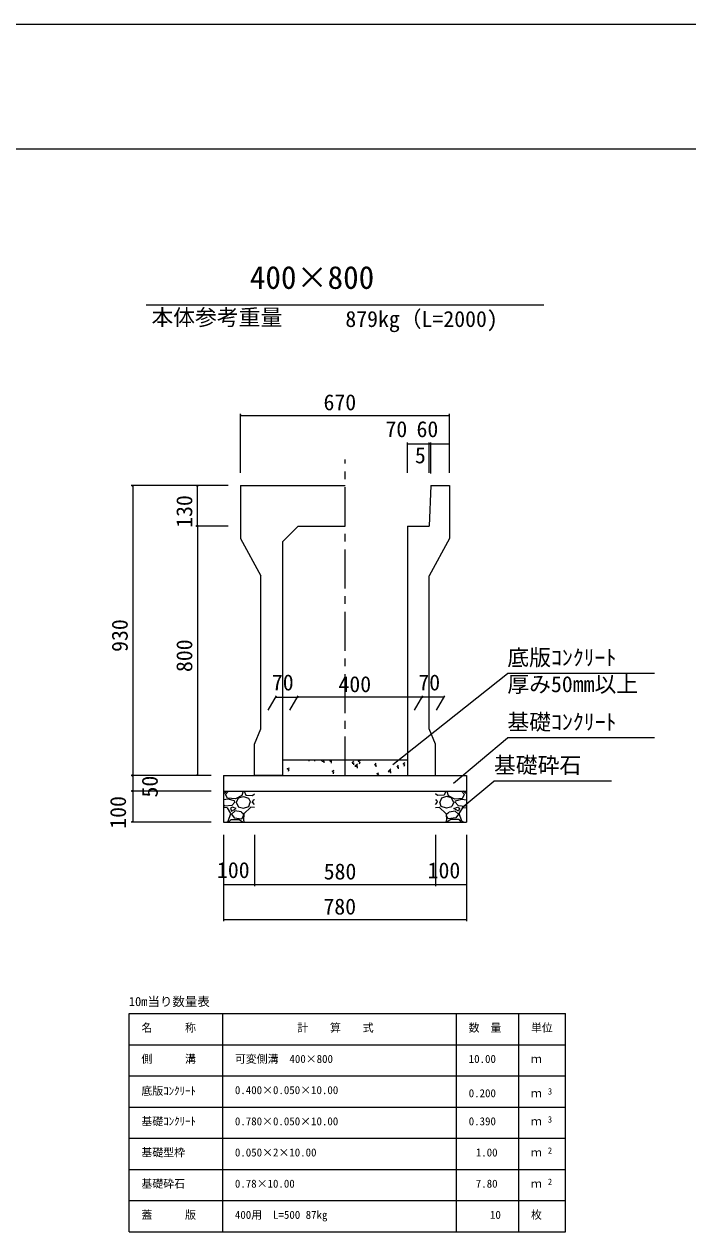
# Model space of a CAD drawing. Units: millimetres on the paper, scale 1:20. Extents: x 0 to 841, y 0 to 594.
# Drawn here: x 521.5 to 628, y 400.3 to 594 of the extents above; entities that cross this region are included whole.
import ezdxf
from ezdxf.enums import TextEntityAlignment as Align

# ---------------------------------------------------------------- set-up
doc = ezdxf.new("R2010")
doc.units = ezdxf.units.MM
doc.linetypes.add('USER1', pattern=[10, 6.25, -1.25, 1.25, -1.25])
for name, color, linetype, lineweight in [('D-STR-DIM（寸法）', 7, 'Continuous', 18), ('D-STR-HTXT（旗揚げ）', 4, 'Continuous', 18), ('D-STR-STRn（構造物）', 5, 'Continuous', 18), ('D-STR（構造物外形線）', 1, 'Continuous', 18), ('D-TTL(外枠）', 2, 'Continuous', 18), ('DEFPOINTS_2', 8, 'Continuous', 18)]:
    doc.layers.add(name, color=color, linetype=linetype, lineweight=lineweight)
doc.layers.add('D-STR-TXT（文字）', color=7, linetype='Continuous')
doc.styles.add('ＭＳ ゴシック', font='')
doc.styles.get('ＭＳ ゴシック').set_extended_font_data('MS Gothic')

msp = doc.modelspace()

# ---------------------------------------------------------------- linework, layer by layer
at = {"layer": 'D-STR-DIM（寸法）'}
for p, q in [((556.265, 522.025), (556.265, 531.514)), ((556.265, 531.264), (556.415, 531.289)), ((556.265, 531.264), (556.285, 531.264)), ((556.415, 531.239), (556.265, 531.264)), ((556.285, 531.264), (589.745, 531.264)), ((589.615, 531.289), (589.765, 531.264)), ((589.765, 531.264), (589.615, 531.239)), ((589.765, 531.264), (589.745, 531.264)), ((589.765, 522.025), (589.765, 531.514)), ((583.015, 522.025), (583.015, 526.931)), ((586.515, 522.025), (586.515, 526.931)), ((586.515, 522.025), (586.515, 526.931)), ((586.763, 521.969), (586.763, 526.931)), ((586.763, 521.969), (586.763, 526.931)), ((589.765, 522.025), (589.765, 526.931)), ((583.015, 526.681), (583.165, 526.706)), ((583.015, 526.681), (583.035, 526.681)), ((583.165, 526.656), (583.015, 526.681)), ((583.035, 526.681), (586.495, 526.681)), ((586.365, 526.706), (586.515, 526.681)), ((586.515, 526.681), (586.365, 526.656)), ((586.515, 526.681), (586.495, 526.681)), ((586.515, 526.681), (586.665, 526.706)), ((586.515, 526.681), (586.535, 526.681)), ((586.665, 526.656), (586.515, 526.681)), ((586.743, 526.681), (586.535, 526.681)), ((586.613, 526.706), (586.763, 526.681)), ((586.763, 526.681), (586.613, 526.656)), ((586.763, 526.681), (586.743, 526.681)), ((586.763, 526.681), (586.913, 526.706)), ((586.763, 526.681), (586.783, 526.681)), ((586.913, 526.656), (586.763, 526.681)), ((586.783, 526.681), (589.745, 526.681)), ((589.615, 526.706), (589.765, 526.681)), ((589.765, 526.681), (589.615, 526.656)), ((589.765, 526.681), (589.745, 526.681)), ((554.265, 520.025), (538.719, 520.025)), ((538.944, 519.875), (538.969, 520.025)), ((538.969, 520.025), (538.969, 520.005)), ((538.969, 520.025), (538.994, 519.875)), ((538.969, 520.005), (538.969, 473.545)), ((554.265, 520.025), (549.079, 520.025)), ((549.304, 519.875), (549.329, 520.025)), ((549.329, 520.025), (549.329, 520.005)), ((549.329, 520.025), (549.354, 519.875)), ((549.329, 513.545), (549.329, 520.005)), ((554.265, 513.525), (549.079, 513.525)), ((554.265, 513.525), (549.079, 513.525)), ((549.329, 513.525), (549.304, 513.675)), ((549.304, 513.375), (549.329, 513.525)), ((549.354, 513.675), (549.329, 513.525)), ((549.329, 513.525), (549.329, 513.545)), ((549.329, 513.525), (549.329, 513.505)), ((549.329, 513.525), (549.354, 513.375)), ((549.329, 513.505), (549.329, 473.545)), ((560.67, 483.998), (562.006, 486.312)), ((564.17, 483.998), (565.506, 486.312)), ((564.17, 483.998), (565.506, 486.312)), ((584.17, 483.998), (585.506, 486.312)), ((584.17, 483.998), (585.506, 486.312)), ((587.67, 483.998), (589.006, 486.312)), ((561.861, 486.062), (562.011, 486.087)), ((561.861, 486.062), (561.881, 486.062)), ((562.011, 486.037), (561.861, 486.062)), ((561.881, 486.062), (565.341, 486.062)), ((565.211, 486.087), (565.361, 486.062)), ((565.361, 486.062), (565.211, 486.037)), ((565.361, 486.062), (565.341, 486.062)), ((565.361, 486.062), (565.511, 486.087)), ((565.361, 486.062), (565.381, 486.062)), ((565.511, 486.037), (565.361, 486.062)), ((585.341, 486.062), (565.381, 486.062)), ((585.211, 486.087), (585.361, 486.062)), ((585.361, 486.062), (585.211, 486.037)), ((585.361, 486.062), (585.341, 486.062)), ((585.361, 486.062), (585.511, 486.087)), ((585.361, 486.062), (585.381, 486.062)), ((585.511, 486.037), (585.361, 486.062)), ((588.841, 486.062), (585.381, 486.062)), ((588.711, 486.087), (588.861, 486.062)), ((588.861, 486.062), (588.711, 486.037)), ((588.861, 486.062), (588.841, 486.062)), ((551.515, 473.525), (538.719, 473.525)), ((551.515, 473.525), (538.719, 473.525)), ((538.969, 473.525), (538.944, 473.675)), ((538.944, 473.375), (538.969, 473.525)), ((538.994, 473.675), (538.969, 473.525)), ((538.969, 473.525), (538.969, 473.545)), ((538.969, 473.525), (538.969, 473.505)), ((538.969, 473.525), (538.994, 473.375)), ((538.969, 473.505), (538.969, 471.045)), ((551.515, 473.525), (549.079, 473.525)), ((549.329, 473.525), (549.304, 473.675)), ((549.354, 473.675), (549.329, 473.525)), ((549.329, 473.525), (549.329, 473.545)), ((551.515, 471.025), (538.719, 471.025)), ((551.515, 471.025), (538.719, 471.025)), ((538.969, 471.025), (538.944, 471.175)), ((538.944, 470.875), (538.969, 471.025)), ((538.994, 471.175), (538.969, 471.025)), ((538.969, 471.025), (538.969, 471.045)), ((538.969, 471.025), (538.969, 471.005)), ((538.969, 471.025), (538.994, 470.875)), ((538.969, 471.005), (538.969, 466.045)), ((551.515, 466.025), (538.719, 466.025)), ((538.969, 466.025), (538.944, 466.175)), ((538.994, 466.175), (538.969, 466.025)), ((538.969, 466.025), (538.969, 466.045)), ((553.515, 464.025), (553.515, 450.152)), ((553.515, 464.025), (553.515, 455.775)), ((558.515, 464.025), (558.515, 455.775)), ((558.515, 464.025), (558.515, 455.775)), ((587.515, 464.025), (587.515, 455.775)), ((587.515, 464.025), (587.515, 455.775)), ((592.515, 464.025), (592.515, 450.152)), ((592.515, 464.025), (592.515, 455.775)), ((553.515, 456.025), (553.665, 456.05)), ((553.515, 456.025), (553.535, 456.025)), ((553.665, 456), (553.515, 456.025)), ((553.535, 456.025), (558.495, 456.025)), ((558.365, 456.05), (558.515, 456.025)), ((558.515, 456.025), (558.365, 456)), ((558.515, 456.025), (558.495, 456.025)), ((558.515, 456.025), (558.665, 456.05)), ((558.515, 456.025), (558.535, 456.025)), ((558.665, 456), (558.515, 456.025)), ((558.535, 456.025), (587.495, 456.025)), ((587.365, 456.05), (587.515, 456.025)), ((587.515, 456.025), (587.365, 456)), ((587.515, 456.025), (587.495, 456.025)), ((587.515, 456.025), (587.665, 456.05)), ((587.515, 456.025), (587.535, 456.025)), ((587.665, 456), (587.515, 456.025)), ((587.535, 456.025), (592.495, 456.025)), ((592.365, 456.05), (592.515, 456.025)), ((592.515, 456.025), (592.365, 456)), ((592.515, 456.025), (592.495, 456.025)), ((553.515, 450.402), (553.665, 450.427)), ((553.515, 450.402), (553.535, 450.402)), ((553.665, 450.377), (553.515, 450.402)), ((553.535, 450.402), (592.495, 450.402)), ((592.365, 450.427), (592.515, 450.402)), ((592.515, 450.402), (592.365, 450.377)), ((592.515, 450.402), (592.495, 450.402))]:
    msp.add_line(p, q, dxfattribs=at)
at = {"layer": 'D-STR-HTXT（旗揚げ）'}
for p, q in [((541.123, 549), (604.907, 549)), ((580.709, 475.29), (599.059, 489.885)), ((622.657, 489.885), (599.059, 489.885)), ((590.421, 472.294), (599.067, 479.558)), ((622.665, 479.558), (599.067, 479.558)), ((591.832, 468.365), (596.916, 472.627)), ((615.78, 472.627), (596.916, 472.627)), ((538.388, 435.339), (608.388, 435.339)), ((538.388, 400.339), (538.388, 435.339)), ((553.388, 400.339), (553.388, 435.339)), ((590.888, 400.339), (590.888, 435.339)), ((600.888, 419.339), (600.888, 435.339)), ((600.888, 400.339), (600.888, 435.339)), ((608.388, 400.339), (608.388, 435.339)), ((538.388, 430.339), (608.388, 430.339)), ((538.388, 425.339), (608.388, 425.339)), ((538.388, 420.339), (608.388, 420.339)), ((538.388, 415.339), (608.388, 415.339)), ((538.388, 410.339), (608.388, 410.339)), ((538.388, 405.339), (608.388, 405.339)), ((538.388, 400.339), (608.388, 400.339))]:
    msp.add_line(p, q, dxfattribs=at)
at = {"layer": 'D-STR-STRn（構造物）', "color": 7, "linetype": 'USER1'}
msp.add_line((573.015, 473.525), (573.015, 524.18), dxfattribs=at)
at = {"layer": 'D-STR-STRn（構造物）', "color": 7}
for p, q in [((563.015, 476.025), (583.015, 476.025)), ((563.747, 474.636), (564.097, 474.771)), ((563.747, 474.636), (563.996, 474.468)), ((563.956, 474.191), (564.058, 474.493)), ((567.276, 475.83), (567.24, 476.025)), ((568.158, 475.804), (568.232, 476.025)), ((569.279, 475.827), (569.468, 476.025)), ((569.279, 475.827), (569.723, 475.758)), ((569.681, 475.536), (569.626, 476.01)), ((570.602, 475.821), (570.774, 476.025)), ((570.602, 475.821), (570.901, 475.795)), ((570.863, 475.516), (570.805, 475.829)), ((574.189, 475.507), (574.43, 475.794)), ((574.189, 475.507), (574.488, 475.481)), ((574.449, 475.202), (574.391, 475.516)), ((574.615, 475), (575.004, 475.406)), ((574.615, 475), (575.059, 474.931)), ((575.017, 474.708), (574.962, 475.183)), ((575.134, 475.848), (575.484, 475.983)), ((575.134, 475.848), (575.383, 475.681)), ((575.343, 475.403), (575.445, 475.705)), ((577.775, 475.193), (578.016, 475.48)), ((577.775, 475.193), (578.074, 475.167)), ((578.035, 474.889), (577.977, 475.202)), ((579.951, 474.172), (580.34, 474.578)), ((581.361, 474.879), (581.602, 475.167)), ((581.361, 474.879), (581.66, 474.853)), ((581.622, 474.575), (581.564, 474.888)), ((582.319, 475.448), (582.67, 475.582)), ((582.32, 475.448), (582.568, 475.28)), ((582.529, 475.003), (582.63, 475.305)), ((570.933, 474.236), (571.283, 474.37)), ((570.933, 474.236), (571.182, 474.068)), ((571.142, 473.791), (571.243, 474.093)), ((578.118, 473.835), (578.468, 473.97)), ((578.118, 473.835), (578.367, 473.668)), ((578.373, 473.525), (578.429, 473.692)), ((579.951, 474.172), (580.396, 474.103)), ((580.353, 473.88), (580.298, 474.355))]:
    msp.add_line(p, q, dxfattribs=at)
at = {"layer": 'D-STR-STRn（構造物）'}
for p, q in [((553.515, 473.525), (592.515, 473.525)), ((553.515, 473.525), (553.515, 466.025)), ((592.515, 473.525), (592.515, 466.025)), ((553.515, 471.025), (592.515, 471.025)), ((553.515, 470.59), (554.078, 471.025)), ((553.824, 470.473), (554.321, 471.025)), ((556.676, 471.023), (556.476, 470.323)), ((556.846, 471.025), (557.116, 470.384)), ((589.185, 471.025), (588.915, 470.384)), ((589.355, 471.023), (589.555, 470.323)), ((592.207, 470.473), (591.71, 471.025)), ((592.515, 470.59), (591.952, 471.025)), ((554.278, 469.717), (553.515, 469.637)), ((553.722, 468.639), (553.515, 468.865)), ((554.87, 468.726), (553.72, 468.626)), ((554.184, 469.87), (553.834, 470.47)), ((555.421, 469.783), (554.171, 469.883)), ((555.272, 469.476), (554.272, 469.726)), ((555.324, 469.223), (554.874, 468.723)), ((555.324, 469.22), (555.274, 469.47)), ((556.476, 470.319), (555.426, 469.769)), ((555.57, 469.224), (555.87, 468.524)), ((555.623, 469.223), (555.923, 469.923)), ((555.924, 469.923), (556.724, 470.173)), ((556.722, 470.173), (557.522, 469.873)), ((557.121, 470.37), (558.171, 470.32)), ((557.525, 469.871), (557.825, 469.221)), ((557.572, 468.525), (557.822, 469.225)), ((558.515, 468.865), (558.172, 469.239)), ((558.173, 469.224), (558.323, 469.624)), ((558.174, 470.327), (558.515, 470.59)), ((558.515, 469.637), (558.328, 469.617)), ((587.856, 470.327), (587.515, 470.59)), ((587.515, 469.637), (587.702, 469.617)), ((587.515, 468.865), (587.858, 469.239)), ((587.858, 469.224), (587.708, 469.624)), ((588.91, 470.37), (587.86, 470.32)), ((588.506, 469.871), (588.206, 469.221)), ((588.458, 468.525), (588.208, 469.225)), ((589.308, 470.173), (588.508, 469.873)), ((590.106, 469.923), (589.306, 470.173)), ((589.554, 470.319), (590.604, 469.769)), ((590.408, 469.223), (590.108, 469.923)), ((590.461, 469.224), (590.161, 468.524)), ((590.61, 469.783), (591.86, 469.883)), ((590.706, 469.22), (590.756, 469.47)), ((590.707, 469.223), (591.157, 468.723)), ((590.758, 469.476), (591.758, 469.726)), ((591.16, 468.726), (592.31, 468.626)), ((591.752, 469.717), (592.515, 469.637)), ((591.847, 469.87), (592.197, 470.47)), ((592.308, 468.639), (592.515, 468.865)), ((554.125, 468.318), (553.515, 468.369)), ((554.685, 467.426), (554.135, 468.326)), ((554.274, 466.171), (554.674, 467.421)), ((554.622, 468.273), (554.822, 467.773)), ((554.973, 468.421), (554.623, 468.271)), ((554.822, 467.774), (555.572, 468.224)), ((554.822, 467.325), (555.222, 466.725)), ((555.324, 467.823), (554.824, 467.323)), ((555.576, 468.224), (554.976, 468.424)), ((556.33, 467.676), (555.33, 467.826)), ((555.87, 468.519), (556.72, 468.269)), ((556.734, 467.312), (556.334, 467.662)), ((556.475, 466.574), (556.725, 467.024)), ((556.772, 467.375), (556.722, 466.325)), ((556.724, 467.023), (556.724, 467.323)), ((556.727, 468.27), (557.577, 468.52)), ((557.925, 468.423), (556.775, 467.373)), ((558.515, 468.369), (557.925, 468.418)), ((587.515, 468.369), (588.105, 468.418)), ((588.105, 468.423), (589.255, 467.373)), ((589.304, 468.27), (588.454, 468.52)), ((589.259, 467.375), (589.309, 466.325)), ((589.296, 467.312), (589.696, 467.662)), ((589.555, 466.574), (589.305, 467.024)), ((589.306, 467.023), (589.306, 467.323)), ((590.16, 468.519), (589.31, 468.269)), ((589.701, 467.676), (590.701, 467.826)), ((590.455, 468.224), (591.055, 468.424)), ((591.208, 467.774), (590.458, 468.224)), ((590.707, 467.823), (591.207, 467.323)), ((591.208, 467.325), (590.808, 466.725)), ((591.057, 468.421), (591.407, 468.271)), ((591.408, 468.273), (591.208, 467.773)), ((591.346, 467.426), (591.896, 468.326)), ((591.756, 466.171), (591.356, 467.421)), ((591.905, 468.318), (592.515, 468.369)), ((553.515, 466.025), (592.515, 466.025)), ((554.078, 466.025), (554.274, 466.177)), ((554.321, 466.025), (554.724, 466.473)), ((554.724, 466.473), (556.024, 466.473)), ((555.225, 466.721), (556.475, 466.571)), ((556.022, 466.484), (556.672, 466.034)), ((556.716, 466.334), (556.846, 466.025)), ((589.315, 466.334), (589.185, 466.025)), ((590.008, 466.484), (589.358, 466.034)), ((590.805, 466.721), (589.555, 466.571)), ((591.306, 466.473), (590.006, 466.473)), ((591.71, 466.025), (591.307, 466.473)), ((591.952, 466.025), (591.756, 466.177))]:
    msp.add_line(p, q, dxfattribs=at)
at = {"layer": 'D-STR（構造物外形線）'}
for p, q in [((556.265, 520.025), (573.015, 520.025)), ((556.265, 520.025), (556.265, 511.525)), ((586.765, 520.025), (586.515, 513.525)), ((586.765, 520.025), (589.765, 520.025)), ((589.765, 520.025), (589.765, 511.525)), ((565.515, 513.525), (563.015, 511.025)), ((565.515, 513.525), (573.015, 513.525)), ((583.015, 513.525), (583.015, 473.525)), ((583.015, 513.525), (586.515, 513.525)), ((556.265, 511.525), (559.515, 505.525)), ((589.765, 511.525), (586.515, 505.525)), ((563.015, 473.525), (563.015, 511.025)), ((559.515, 481.025), (559.515, 505.525)), ((586.515, 481.025), (586.515, 505.525)), ((558.515, 478.525), (559.515, 481.025)), ((587.515, 478.525), (586.515, 481.025)), ((558.515, 473.525), (558.515, 478.525)), ((587.515, 473.525), (587.515, 478.525)), ((563.015, 473.525), (558.515, 473.525)), ((583.015, 473.525), (587.515, 473.525))]:
    msp.add_line(p, q, dxfattribs=at)
at = {"layer": 'D-TTL(外枠）'}
msp.add_line((25, 574), (820, 574), dxfattribs=at)
at = {"layer": 'DEFPOINTS_2'}
msp.add_line((0, 594), (841, 594), dxfattribs=at)

# ---------------------------------------------------------------- texts
at = {"layer": 'D-STR-DIM（寸法）', "style": 'ＭＳ ゴシック'}
for s, p in [('670', (569.569, 531.314)), ('70', (579.509, 527.006)), ('60', (584.488, 527.006)), ('5', (584.229, 522.81)), ('70', (561.284, 486.387)), ('400', (571.968, 486.112)), ('70', (584.784, 486.387)), ('100', (552.471, 456.304)), ('580', (569.595, 456.075)), ('100', (586.272, 456.254)), ('780', (569.551, 450.452))]:
    msp.add_text(s, height=2.566, dxfattribs=at).set_placement(p, align=Align.BOTTOM_LEFT)
for s, p in [('130', (549.279, 513.231)), ('930', (538.919, 493.337)), ('800', (549.279, 490.105)), ('50', (543.737, 469.992)), ('100', (538.644, 464.981))]:
    msp.add_text(s, height=2.566, rotation=90, dxfattribs=at).set_placement(p, align=Align.BOTTOM_LEFT)
at = {"layer": 'D-STR-TXT（文字）', "style": 'ＭＳ ゴシック'}
for s, height, p in [('400×800', 3.666, (557.75, 550.449)), ('本体参考重量', 2.566, (541.954, 544.933)), ('879kg（L=2000)', 2.566, (573.074, 544.67)), ('底版ｺﾝｸﾘｰﾄ', 2.566, (599.059, 490.385)), ('厚み50mm以上', 2.566, (599.059, 486.113)), ('基礎ｺﾝｸﾘｰﾄ', 2.566, (599.067, 480.058)), ('基礎砕石', 2.566, (596.916, 473.127)), ('10m当り数量表', 1.466, (538.333, 436.102)), ('名\u3000\u3000\u3000称', 1.283, (540.349, 432.041)), ('計\u3000\u3000算\u3000\u3000式', 1.283, (565.353, 432.041)), ('数\u3000量', 1.283, (592.849, 432.041)), ('単位', 1.283, (602.849, 432.041)), ('側\u3000\u3000\u3000溝', 1.283, (540.349, 427.041)), ('可変側溝\u3000400×800', 1.283, (555.349, 427.041)), ('10.00', 1.283, (592.863, 427.041)), ('ｍ', 1.283, (602.849, 427.041)), ('底版ｺﾝｸﾘｰﾄ', 1.283, (540.349, 421.908)), ('0.400×0.050×10.00', 1.283, (555.349, 422.041)), ('0.200', 1.283, (592.863, 421.541)), ('ｍ', 1.283, (602.849, 421.541)), ('3', 1.026, (605.55, 422.043)), ('基礎ｺﾝｸﾘｰﾄ', 1.283, (540.349, 417.041)), ('0.780×0.050×10.00', 1.283, (555.349, 417.041)), ('0.390', 1.283, (592.863, 417.041)), ('ｍ', 1.283, (602.849, 417.041)), ('3', 1.026, (605.55, 417.543)), ('基礎型枠', 1.283, (540.349, 412.041)), ('0.050×2×10.00', 1.283, (555.349, 412.041)), ('1.00', 1.283, (594, 412.041)), ('ｍ', 1.283, (602.849, 412.041)), ('2', 1.026, (605.55, 412.543)), ('基礎砕石', 1.283, (540.349, 407.041)), ('0.78×10.00', 1.283, (555.349, 407.041)), ('7.80', 1.283, (594, 407.041)), ('2', 1.026, (605.55, 407.543)), ('ｍ', 1.283, (602.849, 407.041)), ('蓋\u3000\u3000\u3000版', 1.283, (540.349, 402.041)), ('400用\u3000L=500 87kg', 1.283, (555.349, 402.041)), ('10', 1.283, (596.274, 402.041)), ('枚', 1.283, (602.849, 402.041))]:
    msp.add_text(s, height=height, dxfattribs=at).set_placement(p, align=Align.BOTTOM_LEFT)

doc.saveas('drawing.dxf')
